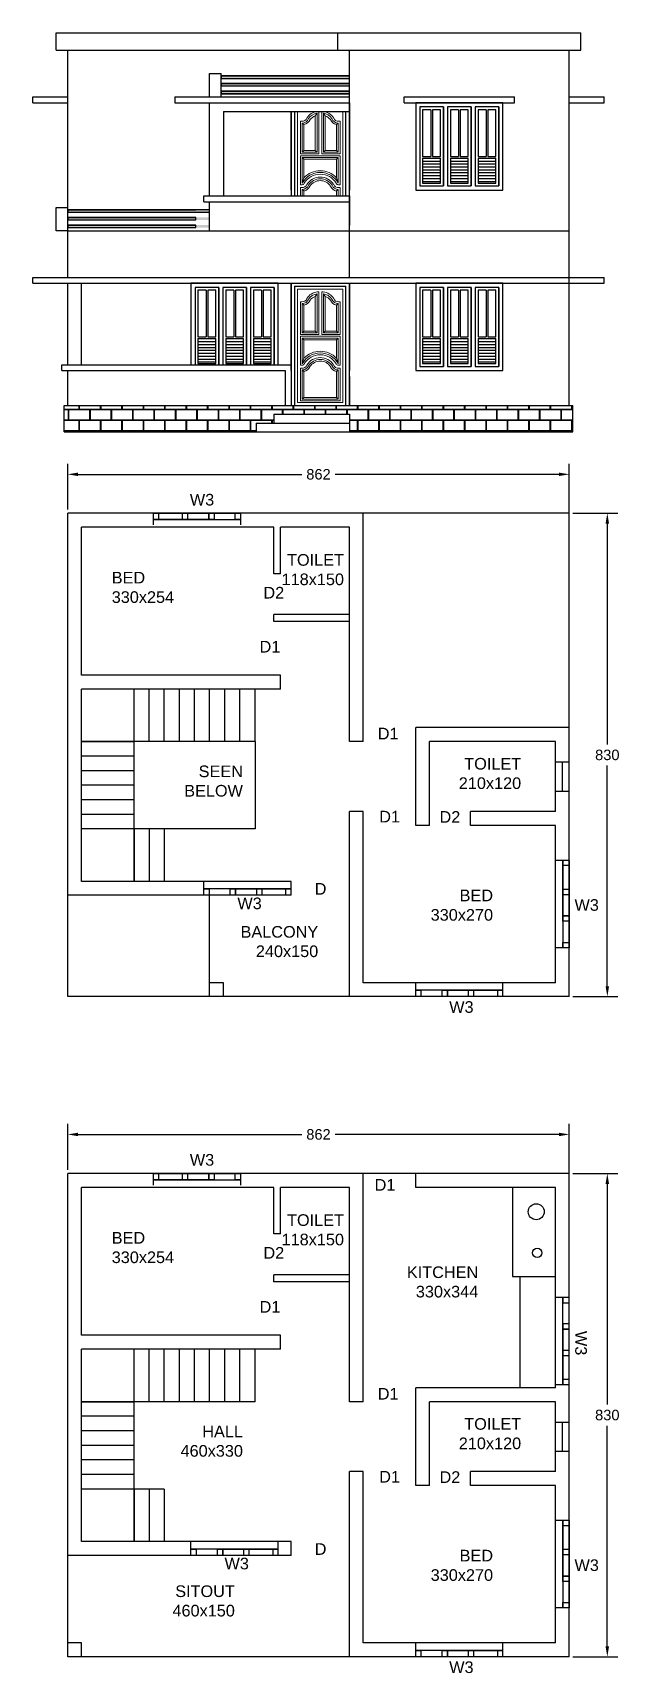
# Model space of a CAD drawing. Header units: inches. Extents: x -2903 to 3367, y -161 to 1064.
# Drawn here: x 46.05 to 56.13, y 901.14 to 929.3 of the extents above; entities that cross this region are included whole.
import ezdxf

# ---------------------------------------------------------------- set-up
doc = ezdxf.new("R2010")
doc.units = ezdxf.units.IN
doc.header["$MEASUREMENT"] = 0
doc.layers.add('--plan', color=7, linetype='Continuous')
doc.layers.add('ELEVATION', color=7, linetype='Continuous', lineweight=25)
doc.styles.get("Standard").update_dxf_attribs({"font": 'arial.ttf'})
doc.dimstyles.get("Standard").update_dxf_attribs({"dimtxt": 0.18, "dimasz": 0.18, "dimexe": 0.18, "dimexo": 0.0625, "dimgap": 0.09, "dimtad": 0, "dimtih": 1, "dimtoh": 1, "dimdec": 0, "dimlfac": 100, "dimzin": 0, "dimdsep": 46, "dimtxsty": 'Standard', "dimcen": 0.09, "dimadec": 0, "dimazin": 0, "dimtfac": 1, "dimtdec": 0, "dimtofl": 0, "dimtmove": 0, "dimatfit": 3, "dimfxl": 1, "dimtolj": 1, "dimtzin": 0, "dimarcsym": 0})

# ---------------------------------------------------------------- blocks, each defined once
blk = doc.blocks.new('*D104')
at = {"color": 0, "lineweight": -2, "transparency": 16777216}
for p, q in [((46.648, 909.781), (46.648, 910.567)), ((46.828, 910.387), (50.67, 910.387)), ((55.088, 910.387), (51.247, 910.387)), ((55.268, 909.781), (55.268, 910.567))]:
    blk.add_line(p, q, dxfattribs=at)
at = {"color": 0, "transparency": 16777216}
for points in [[(46.828, 910.417), (46.828, 910.357), (46.648, 910.387)], [(55.088, 910.417), (55.088, 910.357), (55.268, 910.387)]]:
    blk.add_solid(points, dxfattribs=at)
at = {"layer": 'Defpoints', "color": 0, "transparency": 16777216}
for p in [(55.268, 910.387), (46.648, 909.719), (55.268, 909.719)]:
    blk.add_point(p, dxfattribs=at)
at = {"color": 0, "transparency": 16777216, "insert": (50.958, 910.387), "char_height": 0.18, "attachment_point": 5}
blk.add_mtext('\\A1;862', dxfattribs=at)
blk = doc.blocks.new('*D105')
at = {"color": 0, "lineweight": -2, "transparency": 16777216}
for p, q in [((55.331, 909.719), (56.101, 909.719)), ((55.921, 909.539), (55.921, 905.75)), ((55.921, 901.599), (55.921, 905.387)), ((55.331, 901.419), (56.101, 901.419))]:
    blk.add_line(p, q, dxfattribs=at)
at = {"color": 0, "transparency": 16777216}
for points in [[(55.891, 909.539), (55.951, 909.539), (55.921, 909.719)], [(55.891, 901.599), (55.951, 901.599), (55.921, 901.419)]]:
    blk.add_solid(points, dxfattribs=at)
at = {"layer": 'Defpoints', "color": 0, "transparency": 16777216}
for p in [(55.268, 909.719), (55.268, 901.419), (55.921, 901.419)]:
    blk.add_point(p, dxfattribs=at)
at = {"color": 0, "transparency": 16777216, "insert": (55.921, 905.569), "char_height": 0.18, "attachment_point": 5}
blk.add_mtext('\\A1;830', dxfattribs=at)
blk = doc.blocks.new('*D106')
at = {"color": 0, "lineweight": -2, "transparency": 16777216}
for p, q in [((46.648, 921.116), (46.648, 921.901)), ((55.268, 921.116), (55.268, 921.901)), ((46.828, 921.721), (50.67, 921.721)), ((55.088, 921.721), (51.247, 921.721))]:
    blk.add_line(p, q, dxfattribs=at)
at = {"color": 0, "transparency": 16777216}
for points in [[(46.828, 921.751), (46.828, 921.691), (46.648, 921.721)], [(55.088, 921.751), (55.088, 921.691), (55.268, 921.721)]]:
    blk.add_solid(points, dxfattribs=at)
at = {"layer": 'Defpoints', "color": 0, "transparency": 16777216}
for p in [(55.268, 921.721), (46.648, 921.053), (55.268, 921.053)]:
    blk.add_point(p, dxfattribs=at)
at = {"color": 0, "transparency": 16777216, "insert": (50.958, 921.721), "char_height": 0.18, "attachment_point": 5}
blk.add_mtext('\\A1;862', dxfattribs=at)
blk = doc.blocks.new('*D107')
at = {"color": 0, "lineweight": -2, "transparency": 16777216}
for p, q in [((55.331, 921.053), (56.101, 921.053)), ((55.921, 920.873), (55.921, 917.085)), ((55.921, 912.933), (55.921, 916.721)), ((55.331, 912.753), (56.101, 912.753))]:
    blk.add_line(p, q, dxfattribs=at)
at = {"color": 0, "transparency": 16777216}
for points in [[(55.891, 920.873), (55.951, 920.873), (55.921, 921.053)], [(55.891, 912.933), (55.951, 912.933), (55.921, 912.753)]]:
    blk.add_solid(points, dxfattribs=at)
at = {"layer": 'Defpoints', "color": 0, "transparency": 16777216}
for p in [(55.268, 921.053), (55.268, 912.753), (55.921, 912.753)]:
    blk.add_point(p, dxfattribs=at)
at = {"color": 0, "transparency": 16777216, "insert": (55.921, 916.903), "char_height": 0.18, "attachment_point": 5}
blk.add_mtext('\\A1;830', dxfattribs=at)

msp = doc.modelspace()

# ---------------------------------------------------------------- hatches: boundary and pattern name
h = msp.add_hatch()
h.set_pattern_fill('ANSI32', color=256, scale=0.35, angle=135)
h.set_pattern_definition([(180, (-211.66969, -78.82347), (-1e-17, -0.13125), []), (180, (-211.71344, -78.77972), (-1e-17, -0.13125), [])])
h.paths.add_polyline_path([(49.288, 928.602), (49.288, 928.241), (51.485, 928.241), (51.488, 928.639), (49.285, 928.641), (49.285, 928.602)])
h = msp.add_hatch(color=256)
h.dxf.hatch_style = 1
h.paths.add_polyline_path([(51.488, 928.564), (49.288, 928.564), (49.288, 928.52), (51.488, 928.52)])
h.paths.add_polyline_path([(51.488, 928.433), (49.288, 928.433), (49.288, 928.389), (51.488, 928.389)])
h.paths.add_polyline_path([(51.488, 928.301), (49.288, 928.301), (49.288, 928.257), (51.488, 928.257)])
h = msp.add_hatch()
h.set_pattern_fill('ANSI32', color=256, scale=0.35, angle=135)
h.set_pattern_definition([(180, (-214.30969, -81.12347), (-1e-17, -0.13125), []), (180, (-214.35344, -81.07972), (-1e-17, -0.13125), [])])
h.paths.add_polyline_path([(46.648, 926.302), (46.648, 925.941), (48.845, 925.941), (48.848, 926.339), (46.645, 926.341), (46.645, 926.302)])
h = msp.add_hatch(color=256)
h.dxf.hatch_style = 1
h.paths.add_polyline_path([(49.088, 926.264), (46.648, 926.264), (46.648, 926.22), (49.088, 926.221)])
h.paths.add_polyline_path([(49.088, 926.133), (46.648, 926.133), (46.648, 926.089), (49.088, 926.089)])
h.paths.add_polyline_path([(49.088, 926.001), (46.648, 926.001), (46.648, 925.957), (49.088, 925.957)])
h = msp.add_hatch()
h.set_pattern_fill('AR-B816C', color=256, scale=0.023)
h.set_pattern_definition([(0, (-211.66632, -78.86238), (0.184, 0.184), [0.359375, -0.008625]), (0, (-211.85032, -78.85376), (0.184, 0.184), [0.359375, -0.008625]), (90, (-211.66632, -78.86238), (-0.184, 0.184), [-0.192625, 0.175375]), (90, (-211.67494, -78.86238), (-0.184, 0.184), [-0.192625, 0.175375])])
h.paths.add_polyline_path([(55.328, 922.902), (51.488, 922.902), (51.488, 922.452), (55.328, 922.452)])
h.paths.add_polyline_path([(49.888, 922.602), (50.188, 922.602), (50.188, 922.752), (51.488, 922.752), (51.488, 922.902), (46.588, 922.902), (46.588, 922.452), (49.888, 922.452)])

# ---------------------------------------------------------------- linework, layer by layer
at = {"layer": '--plan', "ltscale": 0.1}
for p, q in [((48.118, 921.053), (48.118, 920.853)), ((48.118, 921.033), (48.118, 920.943)), ((48.208, 921.053), (48.208, 920.943)), ((48.208, 921.033), (48.208, 920.943)), ((48.618, 921.053), (48.618, 920.943)), ((48.618, 921.033), (48.618, 920.943)), ((48.708, 921.053), (48.708, 920.943)), ((48.708, 921.053), (48.708, 920.943)), ((49.073, 921.053), (49.073, 920.943)), ((49.073, 921.033), (49.073, 920.943)), ((49.163, 921.053), (49.163, 920.943)), ((49.163, 921.053), (49.163, 920.943)), ((49.163, 920.943), (48.118, 920.943)), ((55.268, 915.093), (55.028, 915.093)), ((55.248, 915.093), (55.158, 915.093)), ((55.158, 914.048), (55.158, 915.093)), ((55.248, 915.003), (55.158, 915.003)), ((55.268, 915.003), (55.158, 915.003)), ((49.443, 914.603), (50.488, 914.603)), ((49.443, 914.493), (49.443, 914.603)), ((49.443, 914.493), (49.443, 914.603)), ((49.533, 914.513), (49.533, 914.603)), ((49.533, 914.493), (49.533, 914.603)), ((49.898, 914.493), (49.898, 914.603)), ((49.898, 914.493), (49.898, 914.603)), ((49.988, 914.513), (49.988, 914.603)), ((49.988, 914.493), (49.988, 914.603)), ((50.398, 914.513), (50.398, 914.603)), ((50.398, 914.493), (50.398, 914.603)), ((50.488, 914.493), (50.488, 914.693)), ((50.488, 914.513), (50.488, 914.603)), ((55.248, 914.593), (55.158, 914.593)), ((55.268, 914.593), (55.158, 914.593)), ((55.268, 914.503), (55.158, 914.503)), ((55.268, 914.503), (55.158, 914.503)), ((55.248, 914.138), (55.158, 914.138)), ((55.268, 914.138), (55.158, 914.138)), ((55.268, 914.048), (55.158, 914.048)), ((55.268, 914.048), (55.158, 914.048)), ((53.083, 912.863), (54.128, 912.863)), ((53.083, 912.753), (53.083, 912.863)), ((53.083, 912.753), (53.083, 912.863)), ((53.173, 912.773), (53.173, 912.863)), ((53.173, 912.753), (53.173, 912.863)), ((53.538, 912.753), (53.538, 912.863)), ((53.538, 912.753), (53.538, 912.863)), ((53.628, 912.773), (53.628, 912.863)), ((53.628, 912.753), (53.628, 912.863)), ((54.038, 912.773), (54.038, 912.863)), ((54.038, 912.753), (54.038, 912.863)), ((54.128, 912.753), (54.128, 912.993)), ((54.128, 912.773), (54.128, 912.863)), ((48.118, 909.719), (48.118, 909.519)), ((48.118, 909.699), (48.118, 909.609)), ((49.163, 909.609), (48.118, 909.609)), ((48.208, 909.719), (48.208, 909.609)), ((48.208, 909.699), (48.208, 909.609)), ((48.618, 909.719), (48.618, 909.609)), ((48.618, 909.699), (48.618, 909.609)), ((48.708, 909.719), (48.708, 909.609)), ((48.708, 909.719), (48.708, 909.609)), ((49.073, 909.719), (49.073, 909.609)), ((49.073, 909.699), (49.073, 909.609)), ((49.163, 909.719), (49.163, 909.609)), ((49.163, 909.719), (49.163, 909.609)), ((55.158, 907.134), (55.158, 906.089)), ((55.268, 907.134), (55.158, 907.134)), ((55.268, 907.134), (55.158, 907.134)), ((55.248, 907.044), (55.158, 907.044)), ((55.268, 907.044), (55.158, 907.044)), ((55.268, 906.679), (55.158, 906.679)), ((55.268, 906.679), (55.158, 906.679)), ((55.248, 906.589), (55.158, 906.589)), ((55.268, 906.589), (55.158, 906.589)), ((55.268, 906.089), (55.028, 906.089)), ((55.248, 906.179), (55.158, 906.179)), ((55.268, 906.179), (55.158, 906.179)), ((55.248, 906.089), (55.158, 906.089)), ((55.268, 903.759), (55.028, 903.759)), ((55.248, 903.759), (55.158, 903.759)), ((55.158, 902.714), (55.158, 903.759)), ((55.248, 903.669), (55.158, 903.669)), ((55.268, 903.669), (55.158, 903.669)), ((49.222, 903.269), (50.267, 903.269)), ((49.222, 903.159), (49.222, 903.269)), ((49.222, 903.159), (49.222, 903.269)), ((49.312, 903.179), (49.312, 903.269)), ((49.312, 903.159), (49.312, 903.269)), ((49.677, 903.159), (49.677, 903.269)), ((49.677, 903.159), (49.677, 903.269)), ((49.767, 903.179), (49.767, 903.269)), ((49.767, 903.159), (49.767, 903.269)), ((50.177, 903.179), (50.177, 903.269)), ((50.177, 903.159), (50.177, 903.269)), ((50.267, 903.159), (50.267, 903.399)), ((50.267, 903.179), (50.267, 903.269)), ((55.248, 903.259), (55.158, 903.259)), ((55.268, 903.259), (55.158, 903.259)), ((55.268, 903.169), (55.158, 903.169)), ((55.268, 903.169), (55.158, 903.169)), ((55.248, 902.804), (55.158, 902.804)), ((55.268, 902.804), (55.158, 902.804)), ((55.268, 902.714), (55.158, 902.714)), ((55.268, 902.714), (55.158, 902.714)), ((54.128, 901.419), (54.128, 901.659)), ((53.083, 901.529), (54.128, 901.529)), ((53.083, 901.419), (53.083, 901.529)), ((53.083, 901.419), (53.083, 901.529)), ((53.173, 901.439), (53.173, 901.529)), ((53.173, 901.419), (53.173, 901.529)), ((53.538, 901.419), (53.538, 901.529)), ((53.538, 901.419), (53.538, 901.529)), ((53.628, 901.439), (53.628, 901.529)), ((53.628, 901.419), (53.628, 901.529)), ((54.038, 901.439), (54.038, 901.529)), ((54.038, 901.419), (54.038, 901.529)), ((54.128, 901.439), (54.128, 901.529))]:
    msp.add_line(p, q, dxfattribs=at)
for p, q in [((46.448, 929.302), (55.468, 929.302)), ((46.448, 929.002), (46.448, 929.302)), ((51.288, 929.002), (51.288, 929.302)), ((55.468, 929.002), (55.468, 929.302)), ((46.448, 929.002), (55.468, 929.002)), ((46.648, 925.102), (46.648, 929.002)), ((51.488, 925.902), (51.488, 929.002)), ((55.268, 925.002), (55.268, 929.002)), ((49.088, 928.202), (49.088, 928.602)), ((49.088, 928.602), (49.288, 928.602)), ((49.288, 928.202), (49.288, 928.602)), ((49.288, 928.564), (51.488, 928.564)), ((46.048, 928.202), (46.648, 928.202)), ((46.048, 928.102), (46.048, 928.202)), ((46.048, 928.102), (46.648, 928.102)), ((48.488, 928.202), (48.488, 928.102)), ((48.488, 928.202), (51.488, 928.202)), ((48.488, 928.102), (51.488, 928.102)), ((49.088, 926.502), (49.088, 928.102)), ((51.488, 926.002), (51.488, 928.102)), ((51.488, 928.102), (51.488, 926.602)), ((52.428, 928.102), (52.428, 928.202)), ((52.428, 928.202), (54.328, 928.202)), ((52.428, 928.102), (54.328, 928.102)), ((54.328, 928.102), (54.328, 928.202)), ((55.268, 928.202), (55.868, 928.202)), ((55.268, 928.102), (55.868, 928.102)), ((55.868, 928.102), (55.868, 928.202)), ((49.328, 927.952), (49.328, 926.502)), ((49.328, 927.952), (51.488, 927.952)), ((50.488, 927.952), (50.488, 926.602)), ((50.488, 926.602), (50.488, 927.952)), ((52.887, 927.982), (52.887, 927.181)), ((52.917, 927.982), (52.917, 927.181)), ((53.105, 928.032), (53.105, 926.672)), ((53.105, 928.032), (53.105, 926.672)), ((53.105, 928.032), (53.105, 926.672)), ((53.175, 928.032), (53.175, 926.672)), ((53.175, 928.032), (53.175, 926.672)), ((53.363, 927.982), (53.363, 927.181)), ((53.393, 927.982), (53.393, 927.181)), ((53.582, 928.032), (53.582, 926.672)), ((53.582, 928.032), (53.582, 926.672)), ((53.652, 928.032), (53.652, 926.672)), ((53.652, 928.032), (53.652, 926.672)), ((53.84, 927.982), (53.84, 927.181)), ((53.87, 927.982), (53.87, 927.181)), ((54.058, 926.672), (54.058, 928.032)), ((54.058, 928.032), (54.058, 926.672)), ((52.748, 927.181), (52.887, 927.181)), ((52.748, 927.151), (53.055, 927.151)), ((52.748, 927.101), (53.055, 927.101)), ((52.748, 927.051), (53.055, 927.051)), ((52.748, 927.001), (53.055, 927.001)), ((52.748, 926.951), (53.055, 926.951)), ((52.917, 927.181), (53.055, 927.181)), ((53.225, 927.181), (53.363, 927.181)), ((53.225, 927.151), (53.532, 927.151)), ((53.225, 927.101), (53.532, 927.101)), ((53.225, 927.051), (53.532, 927.051)), ((53.225, 927.001), (53.532, 927.001)), ((53.225, 926.951), (53.532, 926.951)), ((53.393, 927.181), (53.532, 927.181)), ((53.702, 927.181), (53.84, 927.181)), ((53.702, 927.151), (54.008, 927.151)), ((53.702, 927.101), (54.008, 927.101)), ((53.702, 927.051), (54.008, 927.051)), ((53.702, 927.001), (54.008, 927.001)), ((53.702, 926.951), (54.008, 926.951)), ((53.87, 927.181), (54.008, 927.181)), ((52.698, 926.672), (53.105, 926.672)), ((52.698, 926.672), (53.105, 926.672)), ((52.748, 926.901), (53.055, 926.901)), ((52.748, 926.851), (53.055, 926.851)), ((52.748, 926.801), (53.055, 926.801)), ((52.748, 926.751), (53.055, 926.751)), ((53.175, 926.672), (53.582, 926.672)), ((53.175, 926.672), (53.582, 926.672)), ((53.225, 926.901), (53.532, 926.901)), ((53.225, 926.851), (53.532, 926.851)), ((53.225, 926.801), (53.532, 926.801)), ((53.225, 926.751), (53.532, 926.751)), ((53.652, 926.672), (54.058, 926.672)), ((53.652, 926.672), (54.058, 926.672)), ((53.702, 926.901), (54.008, 926.901)), ((53.702, 926.851), (54.008, 926.851)), ((53.702, 926.801), (54.008, 926.801)), ((53.702, 926.751), (54.008, 926.751)), ((48.988, 926.502), (51.488, 926.502)), ((48.988, 926.402), (48.988, 926.502)), ((48.988, 926.402), (51.488, 926.402)), ((49.088, 925.902), (49.088, 926.402)), ((50.488, 926.602), (50.488, 926.502)), ((51.488, 926.502), (51.488, 926.002)), ((46.448, 926.302), (46.648, 926.302)), ((46.448, 925.902), (46.448, 926.302)), ((46.648, 925.902), (46.648, 926.302)), ((46.648, 926.264), (48.848, 926.264)), ((46.648, 925.902), (46.448, 925.902)), ((46.648, 925.902), (55.268, 925.902)), ((51.488, 925.102), (51.488, 925.902)), ((46.048, 925.102), (55.868, 925.102)), ((46.048, 925.002), (46.048, 925.102)), ((46.048, 925.002), (55.868, 925.002)), ((46.648, 923.602), (46.648, 925.002)), ((46.888, 923.602), (46.888, 925.002)), ((50.488, 924.932), (50.488, 925.002)), ((50.488, 925.002), (50.488, 923.502)), ((50.488, 923.502), (50.488, 925.002)), ((51.488, 922.902), (51.488, 925.002)), ((51.488, 925.002), (51.488, 923.502)), ((55.268, 922.902), (55.268, 925.002)), ((55.868, 925.002), (55.868, 925.102)), ((49.026, 924.882), (49.026, 924.081)), ((49.056, 924.882), (49.056, 924.081)), ((49.244, 924.932), (49.244, 923.602)), ((49.244, 924.932), (49.244, 923.602)), ((49.244, 924.932), (49.244, 923.602)), ((49.314, 924.932), (49.314, 923.602)), ((49.314, 924.932), (49.314, 923.602)), ((49.502, 924.882), (49.502, 924.081)), ((49.532, 924.882), (49.532, 924.081)), ((49.721, 924.932), (49.721, 923.602)), ((49.721, 924.932), (49.721, 923.602)), ((49.791, 924.932), (49.791, 923.602)), ((49.791, 924.932), (49.791, 923.602)), ((49.979, 924.882), (49.979, 924.081)), ((50.009, 924.882), (50.009, 924.081)), ((50.197, 923.602), (50.197, 924.932)), ((50.197, 924.932), (50.197, 923.602)), ((52.887, 924.882), (52.887, 924.081)), ((52.917, 924.882), (52.917, 924.081)), ((53.105, 924.932), (53.105, 923.572)), ((53.105, 924.932), (53.105, 923.572)), ((53.105, 924.932), (53.105, 923.572)), ((53.175, 924.932), (53.175, 923.572)), ((53.175, 924.932), (53.175, 923.572)), ((53.363, 924.882), (53.363, 924.081)), ((53.393, 924.882), (53.393, 924.081)), ((53.582, 924.932), (53.582, 923.572)), ((53.582, 924.932), (53.582, 923.572)), ((53.652, 924.932), (53.652, 923.572)), ((53.652, 924.932), (53.652, 923.572)), ((53.84, 924.882), (53.84, 924.081)), ((53.87, 924.882), (53.87, 924.081)), ((54.058, 923.572), (54.058, 924.932)), ((54.058, 924.932), (54.058, 923.572)), ((48.887, 924.081), (49.026, 924.081)), ((48.887, 924.051), (49.194, 924.051)), ((48.887, 924.001), (49.194, 924.001)), ((48.887, 923.951), (49.194, 923.951)), ((48.887, 923.901), (49.194, 923.901)), ((48.887, 923.851), (49.194, 923.851)), ((49.056, 924.081), (49.194, 924.081)), ((49.364, 924.081), (49.502, 924.081)), ((49.364, 924.051), (49.671, 924.051)), ((49.364, 924.001), (49.671, 924.001)), ((49.364, 923.951), (49.671, 923.951)), ((49.364, 923.901), (49.671, 923.901)), ((49.364, 923.851), (49.671, 923.851)), ((49.532, 924.081), (49.671, 924.081)), ((49.841, 924.081), (49.979, 924.081)), ((49.841, 924.051), (50.147, 924.051)), ((49.841, 924.001), (50.147, 924.001)), ((49.841, 923.951), (50.147, 923.951)), ((49.841, 923.901), (50.147, 923.901)), ((49.841, 923.851), (50.147, 923.851)), ((50.009, 924.081), (50.147, 924.081)), ((52.748, 924.081), (52.887, 924.081)), ((52.748, 924.051), (53.055, 924.051)), ((52.748, 924.001), (53.055, 924.001)), ((52.748, 923.951), (53.055, 923.951)), ((52.748, 923.901), (53.055, 923.901)), ((52.748, 923.851), (53.055, 923.851)), ((52.917, 924.081), (53.055, 924.081)), ((53.225, 924.081), (53.363, 924.081)), ((53.225, 924.051), (53.532, 924.051)), ((53.225, 924.001), (53.532, 924.001)), ((53.225, 923.951), (53.532, 923.951)), ((53.225, 923.901), (53.532, 923.901)), ((53.225, 923.851), (53.532, 923.851)), ((53.393, 924.081), (53.532, 924.081)), ((53.702, 924.081), (53.84, 924.081)), ((53.702, 924.051), (54.008, 924.051)), ((53.702, 924.001), (54.008, 924.001)), ((53.702, 923.951), (54.008, 923.951)), ((53.702, 923.901), (54.008, 923.901)), ((53.702, 923.851), (54.008, 923.851)), ((53.87, 924.081), (54.008, 924.081)), ((46.548, 923.502), (46.548, 923.602)), ((46.548, 923.602), (50.488, 923.602)), ((48.887, 923.801), (49.194, 923.801)), ((48.887, 923.751), (49.194, 923.751)), ((48.887, 923.701), (49.194, 923.701)), ((48.887, 923.651), (49.194, 923.651)), ((49.364, 923.801), (49.671, 923.801)), ((49.364, 923.751), (49.671, 923.751)), ((49.364, 923.701), (49.671, 923.701)), ((49.364, 923.651), (49.671, 923.651)), ((49.841, 923.801), (50.147, 923.801)), ((49.841, 923.751), (50.147, 923.751)), ((49.841, 923.701), (50.147, 923.701)), ((49.841, 923.651), (50.147, 923.651)), ((52.698, 923.572), (53.105, 923.572)), ((52.698, 923.572), (53.105, 923.572)), ((52.748, 923.801), (53.055, 923.801)), ((52.748, 923.751), (53.055, 923.751)), ((52.748, 923.701), (53.055, 923.701)), ((52.748, 923.651), (53.055, 923.651)), ((53.175, 923.572), (53.582, 923.572)), ((53.175, 923.572), (53.582, 923.572)), ((53.225, 923.801), (53.532, 923.801)), ((53.225, 923.751), (53.532, 923.751)), ((53.225, 923.701), (53.532, 923.701)), ((53.225, 923.651), (53.532, 923.651)), ((53.652, 923.572), (54.058, 923.572)), ((53.652, 923.572), (54.058, 923.572)), ((53.702, 923.801), (54.008, 923.801)), ((53.702, 923.751), (54.008, 923.751)), ((53.702, 923.701), (54.008, 923.701)), ((53.702, 923.651), (54.008, 923.651)), ((46.548, 923.502), (50.388, 923.502)), ((46.648, 922.902), (46.648, 923.502)), ((50.488, 923.502), (50.488, 922.902)), ((51.488, 923.402), (51.488, 922.902)), ((46.588, 922.902), (55.328, 922.902)), ((46.588, 922.452), (46.588, 922.902)), ((50.188, 922.752), (50.188, 922.602)), ((50.188, 922.752), (51.488, 922.752)), ((51.488, 922.752), (51.488, 922.452)), ((55.328, 922.452), (55.328, 922.902)), ((46.588, 922.452), (55.328, 922.452)), ((49.888, 922.602), (51.488, 922.602)), ((49.888, 922.602), (49.888, 922.452)), ((46.648, 912.753), (46.648, 921.053)), ((55.268, 921.053), (46.648, 921.053)), ((46.888, 921.053), (46.648, 921.053)), ((51.728, 921.053), (47.488, 921.053)), ((48.118, 921.053), (49.618, 921.053)), ((49.618, 921.053), (49.618, 920.853)), ((51.728, 917.133), (51.728, 921.053)), ((55.268, 912.753), (55.268, 921.213)), ((46.888, 918.273), (46.888, 920.813)), ((50.188, 920.813), (46.888, 920.813)), ((50.188, 920.013), (50.188, 920.813)), ((50.188, 920.013), (50.188, 920.813)), ((50.308, 920.013), (50.308, 920.813)), ((51.488, 920.813), (50.308, 920.813)), ((51.488, 917.133), (51.488, 920.813)), ((50.308, 920.013), (50.188, 920.013)), ((50.188, 919.193), (50.188, 919.313)), ((50.188, 919.193), (50.188, 919.313)), ((51.488, 919.313), (50.188, 919.313)), ((51.488, 919.193), (50.188, 919.193)), ((49.669, 918.273), (46.888, 918.273)), ((50.308, 918.273), (48.188, 918.273)), ((50.308, 918.033), (50.308, 918.273)), ((46.888, 914.733), (46.888, 918.033)), ((50.308, 918.033), (46.888, 918.033)), ((47.788, 914.733), (47.788, 918.033)), ((47.788, 917.133), (47.788, 918.033)), ((48.048, 917.133), (48.048, 918.033)), ((48.308, 917.133), (48.308, 918.033)), ((48.568, 917.133), (48.568, 918.033)), ((48.828, 917.133), (48.828, 918.033)), ((49.088, 917.133), (49.088, 918.033)), ((49.348, 917.133), (49.348, 918.033)), ((49.608, 917.133), (49.608, 918.033)), ((49.868, 917.133), (49.868, 918.033)), ((52.628, 915.693), (52.628, 917.373)), ((55.268, 917.373), (52.628, 917.373)), ((49.868, 917.133), (46.888, 917.133)), ((46.888, 917.133), (47.788, 917.133)), ((47.788, 917.133), (46.888, 917.133)), ((49.868, 917.133), (49.868, 915.633)), ((51.728, 917.133), (51.488, 917.133)), ((52.868, 915.693), (52.868, 917.133)), ((55.028, 917.133), (52.868, 917.133)), ((55.028, 915.933), (55.028, 917.133)), ((47.788, 916.883), (46.888, 916.883)), ((55.028, 916.783), (55.268, 916.783)), ((55.148, 916.783), (55.148, 916.283)), ((47.788, 916.633), (46.888, 916.633)), ((47.788, 916.383), (46.888, 916.383)), ((55.028, 916.283), (55.268, 916.283)), ((47.788, 916.133), (46.888, 916.133)), ((51.488, 912.753), (51.488, 915.933)), ((51.728, 915.933), (51.488, 915.933)), ((51.728, 912.993), (51.728, 915.933)), ((53.568, 915.693), (53.568, 915.933)), ((55.028, 915.933), (53.568, 915.933)), ((47.788, 915.883), (46.888, 915.883)), ((52.868, 915.693), (52.628, 915.693)), ((55.028, 915.693), (53.568, 915.693)), ((55.028, 912.993), (55.028, 915.693)), ((49.868, 915.633), (46.888, 915.633)), ((47.788, 915.633), (47.788, 914.733)), ((48.048, 915.633), (48.048, 914.733)), ((48.308, 915.633), (48.308, 914.733)), ((55.158, 915.093), (55.158, 914.048)), ((55.268, 915.093), (55.268, 913.593)), ((50.488, 914.733), (46.888, 914.733)), ((48.988, 914.493), (48.988, 914.733)), ((50.488, 914.493), (50.488, 914.733)), ((55.158, 914.638), (55.158, 913.593)), ((46.648, 912.753), (46.648, 914.493)), ((50.488, 914.493), (46.648, 914.493)), ((50.488, 914.493), (48.988, 914.493)), ((49.088, 912.753), (49.088, 914.493)), ((55.158, 914.048), (55.158, 914.138)), ((55.158, 914.138), (55.268, 914.138)), ((55.158, 913.593), (55.158, 913.683)), ((55.158, 913.683), (55.268, 913.683)), ((55.268, 913.593), (55.028, 913.593)), ((49.328, 912.993), (49.088, 912.993)), ((49.328, 912.753), (49.328, 912.993)), ((55.028, 912.993), (51.728, 912.993)), ((52.628, 912.753), (52.628, 912.993)), ((55.268, 912.753), (46.648, 912.753)), ((54.128, 912.753), (52.628, 912.753)), ((55.268, 901.419), (55.268, 909.879)), ((46.648, 901.419), (46.648, 909.719)), ((55.268, 909.719), (46.648, 909.719)), ((46.888, 909.719), (46.648, 909.719)), ((46.888, 906.939), (46.888, 909.479)), ((50.188, 909.479), (46.888, 909.479)), ((51.728, 909.719), (47.488, 909.719)), ((48.118, 909.719), (49.618, 909.719)), ((49.618, 909.719), (49.618, 909.519)), ((50.188, 908.679), (50.188, 909.479)), ((50.188, 908.679), (50.188, 909.479)), ((50.308, 908.679), (50.308, 909.479)), ((51.488, 909.479), (50.308, 909.479)), ((51.488, 905.799), (51.488, 909.479)), ((51.728, 905.799), (51.728, 909.719)), ((52.628, 909.479), (52.628, 909.719)), ((55.028, 909.479), (52.628, 909.479)), ((55.028, 906.039), (55.028, 909.479)), ((50.308, 908.679), (50.188, 908.679)), ((50.188, 907.859), (50.188, 907.979)), ((50.188, 907.859), (50.188, 907.979)), ((51.488, 907.979), (50.188, 907.979)), ((51.488, 907.859), (50.188, 907.859)), ((54.418, 907.951), (54.418, 906.039)), ((55.268, 907.589), (55.028, 907.589)), ((55.268, 906.089), (55.268, 907.589)), ((49.669, 906.939), (46.888, 906.939)), ((50.308, 906.939), (48.188, 906.939)), ((50.308, 906.699), (50.308, 906.939)), ((46.888, 903.399), (46.888, 906.699)), ((50.308, 906.699), (46.888, 906.699)), ((47.788, 903.399), (47.788, 906.699)), ((47.788, 905.799), (47.788, 906.699)), ((48.048, 905.799), (48.048, 906.699)), ((48.308, 905.799), (48.308, 906.699)), ((48.568, 905.799), (48.568, 906.699)), ((48.828, 905.799), (48.828, 906.699)), ((49.088, 905.799), (49.088, 906.699)), ((49.348, 905.799), (49.348, 906.699)), ((49.608, 905.799), (49.608, 906.699)), ((49.868, 905.799), (49.868, 906.699)), ((49.868, 905.799), (46.888, 905.799)), ((46.888, 905.799), (47.788, 905.799)), ((47.788, 905.799), (46.888, 905.799)), ((51.728, 905.799), (51.488, 905.799)), ((52.628, 904.359), (52.628, 906.039)), ((55.028, 906.039), (52.628, 906.039)), ((52.868, 904.359), (52.868, 905.799)), ((55.028, 905.799), (52.868, 905.799)), ((55.028, 904.599), (55.028, 905.799)), ((47.788, 905.549), (46.888, 905.549)), ((47.788, 905.299), (46.888, 905.299)), ((55.028, 905.449), (55.268, 905.449)), ((55.148, 905.449), (55.148, 904.949)), ((47.788, 905.049), (46.888, 905.049)), ((55.028, 904.949), (55.268, 904.949)), ((47.788, 904.799), (46.888, 904.799)), ((47.788, 904.549), (46.888, 904.549)), ((51.488, 901.419), (51.488, 904.599)), ((51.728, 904.599), (51.488, 904.599)), ((51.728, 901.659), (51.728, 904.599)), ((53.568, 904.359), (53.568, 904.599)), ((55.028, 904.599), (53.568, 904.599)), ((48.308, 904.299), (46.888, 904.299)), ((47.788, 904.299), (47.788, 903.399)), ((48.048, 904.299), (48.048, 903.399)), ((48.308, 904.299), (48.308, 903.399)), ((52.868, 904.359), (52.628, 904.359)), ((55.028, 904.359), (53.568, 904.359)), ((55.028, 901.659), (55.028, 904.359)), ((55.158, 903.759), (55.158, 902.714)), ((55.268, 903.759), (55.268, 902.259)), ((50.488, 903.399), (46.888, 903.399)), ((48.767, 903.159), (48.767, 903.399)), ((50.488, 903.159), (50.488, 903.399)), ((55.158, 903.304), (55.158, 902.259)), ((46.648, 901.419), (46.648, 903.159)), ((50.488, 903.159), (46.648, 903.159)), ((50.267, 903.159), (48.767, 903.159)), ((55.158, 902.714), (55.158, 902.804)), ((55.158, 902.804), (55.268, 902.804)), ((55.268, 902.259), (55.028, 902.259)), ((55.158, 902.259), (55.158, 902.349)), ((55.158, 902.349), (55.268, 902.349)), ((46.888, 901.659), (46.648, 901.659)), ((46.888, 901.419), (46.888, 901.659)), ((55.028, 901.659), (51.728, 901.659)), ((52.628, 901.419), (52.628, 901.659)), ((55.268, 901.419), (46.648, 901.419)), ((54.128, 901.419), (52.628, 901.419))]:
    msp.add_line(p, q)
at = {"color": 0, "lineweight": 13}
for p, q in [((50.598, 927.952), (50.598, 926.502)), ((51.378, 926.502), (51.378, 927.952)), ((50.648, 927.192), (51.328, 927.192)), ((50.648, 927.192), (50.648, 926.694)), ((51.328, 927.192), (51.328, 926.694)), ((50.676, 926.694), (50.648, 926.694)), ((50.673, 926.644), (50.648, 926.644)), ((50.648, 926.644), (50.648, 926.502)), ((51.301, 926.694), (51.328, 926.694)), ((51.303, 926.644), (51.328, 926.644)), ((51.328, 926.644), (51.328, 926.502)), ((50.598, 924.902), (51.378, 924.902)), ((50.598, 924.902), (50.598, 922.952)), ((51.378, 922.952), (51.378, 924.902)), ((50.648, 924.092), (51.328, 924.092)), ((50.648, 924.092), (50.648, 923.594)), ((51.328, 924.092), (51.328, 923.594)), ((50.676, 923.594), (50.648, 923.594)), ((50.673, 923.544), (50.648, 923.544)), ((50.648, 923.544), (50.648, 922.982)), ((51.301, 923.594), (51.328, 923.594)), ((51.303, 923.544), (51.328, 923.544)), ((51.328, 923.544), (51.328, 922.982)), ((50.648, 922.982), (51.328, 922.982)), ((50.598, 922.952), (51.378, 922.952))]:
    msp.add_line(p, q, dxfattribs=at)
at = {"color": 0, "lineweight": 9}
for p, q in [((50.708, 927.728), (50.678, 927.753)), ((50.903, 927.874), (50.933, 927.921)), ((51.073, 927.874), (51.043, 927.921)), ((51.268, 927.728), (51.298, 927.753)), ((50.678, 927.252), (50.708, 927.282)), ((50.933, 927.252), (50.903, 927.282)), ((51.043, 927.252), (51.073, 927.282)), ((51.298, 927.252), (51.268, 927.282)), ((50.678, 927.162), (50.708, 927.132)), ((50.678, 927.162), (51.298, 927.162)), ((50.678, 926.72), (50.678, 927.162)), ((51.268, 927.132), (51.298, 927.162)), ((51.298, 926.72), (51.298, 927.162)), ((50.708, 926.813), (50.679, 926.728)), ((51.268, 926.813), (51.298, 926.728)), ((50.708, 926.588), (50.678, 926.614)), ((50.678, 926.614), (50.678, 926.502)), ((51.268, 926.588), (51.298, 926.614)), ((51.298, 926.614), (51.298, 926.502)), ((50.903, 924.774), (50.933, 924.821)), ((51.073, 924.774), (51.043, 924.821)), ((50.708, 924.628), (50.678, 924.653)), ((51.268, 924.628), (51.298, 924.653)), ((50.678, 924.152), (50.708, 924.182)), ((50.933, 924.152), (50.903, 924.182)), ((51.043, 924.152), (51.073, 924.182)), ((51.298, 924.152), (51.268, 924.182)), ((50.678, 924.062), (50.708, 924.032)), ((50.678, 924.062), (51.298, 924.062)), ((50.678, 923.62), (50.678, 924.062)), ((51.268, 924.032), (51.298, 924.062)), ((51.298, 923.62), (51.298, 924.062)), ((50.708, 923.713), (50.679, 923.628)), ((51.268, 923.713), (51.298, 923.628)), ((50.708, 923.488), (50.678, 923.514)), ((50.678, 923.514), (50.678, 923.012)), ((51.268, 923.488), (51.298, 923.514)), ((51.298, 923.514), (51.298, 923.012)), ((50.678, 923.012), (50.708, 923.042)), ((50.678, 923.012), (51.298, 923.012)), ((51.298, 923.012), (51.268, 923.042))]:
    msp.add_line(p, q, dxfattribs=at)
at = {"color": 0, "lineweight": 5}
for p, q in [((50.708, 927.132), (51.268, 927.132)), ((50.708, 926.813), (50.708, 927.132)), ((51.268, 926.813), (51.268, 927.132)), ((50.708, 926.587), (50.708, 926.502)), ((51.268, 926.587), (51.268, 926.502)), ((50.708, 924.032), (51.268, 924.032)), ((50.708, 923.713), (50.708, 924.032)), ((51.268, 923.713), (51.268, 924.032)), ((50.708, 923.487), (50.708, 923.042)), ((51.268, 923.487), (51.268, 923.042)), ((51.268, 923.042), (50.708, 923.042))]:
    msp.add_line(p, q, dxfattribs=at)
for points in [[(49.288, 928.564), (49.288, 928.52), (51.488, 928.52), (51.488, 928.564), (49.288, 928.564)], [(49.288, 928.433), (49.288, 928.389), (51.488, 928.389), (51.488, 928.433), (49.288, 928.433)], [(49.288, 928.301), (49.288, 928.257), (51.488, 928.257), (51.488, 928.301), (49.288, 928.301)], [(52.887, 927.982), (52.748, 927.982), (52.748, 927.181)], [(53.055, 927.181), (53.055, 927.982), (52.917, 927.982)], [(53.363, 927.982), (53.225, 927.982), (53.225, 927.181)], [(53.532, 927.181), (53.532, 927.982), (53.393, 927.982)], [(53.84, 927.982), (53.702, 927.982), (53.702, 927.181)], [(54.008, 927.181), (54.008, 927.982), (53.87, 927.982)], [(52.748, 927.151), (52.748, 926.722), (53.055, 926.722), (53.055, 927.151)], [(53.225, 927.151), (53.225, 926.722), (53.532, 926.722), (53.532, 927.151)], [(53.702, 927.151), (53.702, 926.722), (54.008, 926.722), (54.008, 927.151)], [(46.648, 926.264), (46.648, 926.22), (49.088, 926.221), (49.088, 926.264), (46.648, 926.264)], [(46.648, 926.133), (46.648, 926.089), (48.848, 926.089), (48.848, 926.133), (46.648, 926.133)], [(46.648, 926.001), (46.648, 925.957), (48.848, 925.957), (48.848, 926.001), (46.648, 926.001)], [(50.267, 923.602), (50.267, 925.002), (48.767, 925.002), (48.767, 923.602)], [(49.244, 923.602), (49.244, 924.932), (48.837, 924.932), (48.837, 923.602)], [(49.026, 924.882), (48.887, 924.882), (48.887, 924.081)], [(49.194, 924.081), (49.194, 924.882), (49.056, 924.882)], [(49.721, 923.602), (49.721, 924.932), (49.314, 924.932), (49.314, 923.602)], [(49.502, 924.882), (49.364, 924.882), (49.364, 924.081)], [(49.671, 924.081), (49.671, 924.882), (49.532, 924.882)], [(50.197, 923.602), (50.197, 924.932), (49.791, 924.932), (49.791, 923.602)], [(49.979, 924.882), (49.841, 924.882), (49.841, 924.081)], [(50.147, 924.081), (50.147, 924.882), (50.009, 924.882)], [(52.887, 924.882), (52.748, 924.882), (52.748, 924.081)], [(53.055, 924.081), (53.055, 924.882), (52.917, 924.882)], [(53.363, 924.882), (53.225, 924.882), (53.225, 924.081)], [(53.532, 924.081), (53.532, 924.882), (53.393, 924.882)], [(53.84, 924.882), (53.702, 924.882), (53.702, 924.081)], [(54.008, 924.081), (54.008, 924.882), (53.87, 924.882)], [(48.887, 924.051), (48.887, 923.622), (49.194, 923.622), (49.194, 924.051)], [(49.364, 924.051), (49.364, 923.622), (49.671, 923.622), (49.671, 924.051)], [(49.841, 924.051), (49.841, 923.622), (50.147, 923.622), (50.147, 924.051)], [(52.748, 924.051), (52.748, 923.622), (53.055, 923.622), (53.055, 924.051)], [(53.225, 924.051), (53.225, 923.622), (53.532, 923.622), (53.532, 924.051)], [(53.702, 924.051), (53.702, 923.622), (54.008, 923.622), (54.008, 924.051)], [(48.767, 923.502), (50.267, 923.502)], [(48.118, 920.943), (49.163, 920.943), (49.073, 920.943), (49.073, 921.053)], [(48.573, 920.943), (49.618, 920.943), (49.528, 920.943), (49.528, 921.053)], [(50.033, 914.603), (48.988, 914.603), (49.078, 914.603), (49.078, 914.493)], [(50.488, 914.603), (49.443, 914.603), (49.533, 914.603), (49.533, 914.493)], [(53.673, 912.863), (52.628, 912.863), (52.718, 912.863), (52.718, 912.753)], [(54.128, 912.863), (53.083, 912.863), (53.173, 912.863), (53.173, 912.753)], [(48.118, 909.609), (49.163, 909.609), (49.073, 909.609), (49.073, 909.719)], [(48.573, 909.609), (49.618, 909.609), (49.528, 909.609), (49.528, 909.719)], [(55.158, 906.544), (55.158, 907.589), (55.158, 907.499), (55.268, 907.499)], [(55.158, 906.089), (55.158, 907.134), (55.158, 907.044), (55.268, 907.044)], [(49.812, 903.269), (48.767, 903.269), (48.857, 903.269), (48.857, 903.159)], [(50.267, 903.269), (49.222, 903.269), (49.312, 903.269), (49.312, 903.159)], [(53.673, 901.529), (52.628, 901.529), (52.718, 901.529), (52.718, 901.419)], [(54.128, 901.529), (53.083, 901.529), (53.173, 901.529), (53.173, 901.419)]]:
    msp.add_lwpolyline(points)
for points in [[(52.628, 926.602), (54.128, 926.602), (54.128, 928.102), (52.628, 928.102)], [(53.105, 928.032), (52.698, 928.032), (52.698, 926.672), (53.105, 926.672)], [(53.582, 928.032), (53.175, 928.032), (53.175, 926.672), (53.582, 926.672)], [(54.058, 928.032), (53.652, 928.032), (53.652, 926.672), (54.058, 926.672)], [(52.628, 923.502), (54.128, 923.502), (54.128, 925.002), (52.628, 925.002)], [(53.105, 924.932), (52.698, 924.932), (52.698, 923.572), (53.105, 923.572)], [(53.582, 924.932), (53.175, 924.932), (53.175, 923.572), (53.582, 923.572)], [(54.058, 924.932), (53.652, 924.932), (53.652, 923.572), (54.058, 923.572)], [(55.028, 909.479), (54.292, 909.479), (54.292, 907.951), (55.028, 907.951)]]:
    msp.add_lwpolyline(points, close=True)
at = {"color": 0, "lineweight": 13}
for points in [[(50.963, 927.952), (50.938, 927.952, 0.244103), (50.758, 927.838, -0.329608), (50.673, 927.784), (50.648, 927.784), (50.648, 927.222), (50.963, 927.222)], [(51.013, 927.952), (51.038, 927.952, -0.244103), (51.219, 927.838, 0.329608), (51.303, 927.784), (51.328, 927.784), (51.328, 927.222), (51.013, 927.222)], [(50.963, 924.852), (50.938, 924.852, 0.244103), (50.758, 924.738, -0.329608), (50.673, 924.684), (50.648, 924.684), (50.648, 924.122), (50.963, 924.122)], [(51.013, 924.852), (51.038, 924.852, -0.244103), (51.219, 924.738, 0.329608), (51.303, 924.684), (51.328, 924.684), (51.328, 924.122), (51.013, 924.122)]]:
    msp.add_lwpolyline(points, format="xyb", close=True, dxfattribs=at)
at = {"color": 0, "lineweight": 9}
for points in [[(50.933, 927.921, 0.217079), (50.787, 927.829, -0.318019), (50.678, 927.753), (50.678, 927.252), (50.933, 927.252)], [(51.043, 927.921, -0.217079), (51.19, 927.829, 0.318019), (51.298, 927.753), (51.298, 927.252), (51.043, 927.252)], [(50.933, 924.821, 0.217079), (50.787, 924.729, -0.318019), (50.678, 924.653), (50.678, 924.152), (50.933, 924.152)], [(51.043, 924.821, -0.217079), (51.19, 924.729, 0.318019), (51.298, 924.653), (51.298, 924.152), (51.043, 924.152)]]:
    msp.add_lwpolyline(points, format="xyb", close=True, dxfattribs=at)
at = {"color": 0, "lineweight": 5}
for points in [[(50.903, 927.874, 0.141613), (50.813, 927.814, -0.251338), (50.708, 927.726), (50.708, 927.282), (50.903, 927.282)], [(51.073, 927.874, -0.141613), (51.163, 927.814, 0.251338), (51.268, 927.726), (51.268, 927.282), (51.073, 927.282)], [(50.903, 924.774, 0.141613), (50.813, 924.714, -0.251338), (50.708, 924.626), (50.708, 924.182), (50.903, 924.182)], [(51.073, 924.774, -0.141613), (51.163, 924.714, 0.251338), (51.268, 924.626), (51.268, 924.182), (51.073, 924.182)]]:
    msp.add_lwpolyline(points, format="xyb", close=True, dxfattribs=at)
at = {"color": 0, "lineweight": 13}
for points in [[(51.301, 926.694, -0.370122), (51.264, 926.719, 0.564074), (50.713, 926.719, -0.370122), (50.676, 926.694)], [(51.301, 923.594, -0.370122), (51.264, 923.619, 0.564074), (50.713, 923.619, -0.370122), (50.676, 923.594)]]:
    msp.add_lwpolyline(points, format="xyb", dxfattribs=at)
for centre, radius in [((54.7, 909.061), 0.137), ((54.717, 908.355), 0.0794)]:
    msp.add_circle(centre, radius)
at = {"color": 0, "lineweight": 5}
for centre, radius, start, end in [((50.988, 926.553), 0.382, 42.8927, 137.1073), ((50.679, 926.728), 0.145, 281.6915, 336.3057), ((50.988, 926.553), 0.212, 33.5704, 146.4296), ((51.298, 926.728), 0.145, 203.6943, 258.3085), ((50.988, 923.453), 0.382, 42.8927, 137.1073), ((50.679, 923.628), 0.145, 281.6915, 336.3057), ((50.988, 923.453), 0.212, 33.5704, 146.4296), ((51.298, 923.628), 0.145, 203.6943, 258.3085)]:
    msp.add_arc(centre, radius, start, end, dxfattribs=at)
at = {"color": 0, "lineweight": 13}
for centre, radius, start, end in [((50.679, 926.728), 0.0847, 266.1631, 339.1337), ((50.988, 926.553), 0.272, 32.2673, 147.7327), ((51.298, 926.728), 0.0847, 200.8663, 273.8369), ((50.679, 923.628), 0.0847, 266.1631, 339.1337), ((50.988, 923.453), 0.272, 32.2673, 147.7327), ((51.298, 923.628), 0.0847, 200.8663, 273.8369)]:
    msp.add_arc(centre, radius, start, end, dxfattribs=at)
at = {"color": 0, "lineweight": 9}
for centre, radius, start, end in [((50.988, 926.553), 0.352, 28.3312, 151.6688), ((50.679, 926.728), 0.115, 269.6653, 337.4826), ((50.988, 926.553), 0.242, 32.9013, 147.0987), ((51.298, 926.728), 0.115, 202.5174, 270.3347), ((50.988, 923.453), 0.352, 28.3312, 151.6688), ((50.679, 923.628), 0.115, 269.6653, 337.4826), ((50.988, 923.453), 0.242, 32.9013, 147.0987), ((51.298, 923.628), 0.115, 202.5174, 270.3347)]:
    msp.add_arc(centre, radius, start, end, dxfattribs=at)
at = {"layer": 'ELEVATION', "color": 0}
for p, q in [((50.488, 928.102), (51.488, 928.102)), ((50.548, 927.952), (50.548, 926.502)), ((51.428, 926.502), (51.428, 927.952)), ((50.488, 926.602), (50.488, 926.502)), ((51.488, 926.002), (51.488, 926.602)), ((50.488, 925.002), (51.488, 925.002)), ((50.548, 924.952), (50.548, 922.902)), ((50.548, 924.952), (51.428, 924.952)), ((51.428, 922.902), (51.428, 924.952)), ((50.388, 923.502), (50.388, 922.902)), ((50.488, 923.502), (50.488, 922.902)), ((51.488, 922.902), (51.488, 923.502))]:
    msp.add_line(p, q, dxfattribs=at)

# ---------------------------------------------------------------- texts
at = {"char_height": 0.2, "width": 1.42076, "attachment_point": 1}
for insert in [(48.747, 921.386), (49.564, 914.455), (55.357, 914.427), (53.204, 912.675), (48.747, 910.051), (49.343, 903.12), (55.357, 903.092), (53.204, 901.34)]:
    msp.add_mtext('W3', dxfattribs=dict(at, insert=insert))
at = {"char_height": 0.2, "attachment_point": 1}
for s, width, insert in [('\\pxqr;TOILET\\P118x150', 1.58774, (49.808, 920.352)), ('BED\\P330x254', 1.58774, (47.405, 920.047)), ('\\pxqr;D2', 1.58774, (48.781, 919.789)), ('\\pxqr;D1', 1.58774, (48.715, 918.862)), ('\\pxqr;D1', 1.58774, (50.746, 917.37)), ('\\pxqr;TOILET\\P210x120', 1.58774, (52.853, 916.852)), ('\\pxqr;SEEN BELOW', 1.58774, (48.072, 916.722)), ('\\pxqr;D1', 1.58774, (50.771, 915.944)), ('\\pxqr;D2', 1.58774, (51.807, 915.939)), ('\\pxqr;D', 1.58774, (49.507, 914.704)), ('\\pxqr;BED\\P330x270', 1.58774, (52.37, 914.591)), ('\\pxqr;BALCONY\\P240x150', 1.58774, (49.366, 913.966)), ('\\pxqr;D1', 1.58774, (50.692, 909.621)), ('\\pxqr;TOILET\\P118x150', 1.58774, (49.808, 909.017)), ('BED\\P330x254', 1.58774, (47.405, 908.712)), ('\\pxqr;D2', 1.58774, (48.781, 908.454)), ('\\pxqr;KITCHEN\\P330x344', 1.59803, (52.105, 908.122)), ('\\pxqr;D1', 1.58774, (48.715, 907.527)), ('\\pxqr;D1', 1.58774, (50.746, 906.035)), ('\\pxqr;TOILET\\P210x120', 1.58774, (52.853, 905.517)), ('\\pxqr;HALL\\P460x330', 1.58774, (48.072, 905.388)), ('\\pxqr;D1', 1.58774, (50.771, 904.61)), ('\\pxqr;D2', 1.58774, (51.807, 904.604)), ('\\pxqr;D', 1.58774, (49.507, 903.369)), ('\\pxqr;BED\\P330x270', 1.58774, (52.37, 903.256)), ('\\pxqr;SITOUT\\P460x150', 1.58774, (47.933, 902.645))]:
    msp.add_mtext_dynamic_manual_height_columns(s, width=width, gutter_width=1, heights=[0], dxfattribs=dict(at, insert=insert))
at = {"insert": (55.367, 907.014), "char_height": 0.2, "width": 1.42076, "attachment_point": 7, "rotation": 270}
msp.add_mtext('W3', dxfattribs=at)

# ---------------------------------------------------------------- dimensions: what is measured, and where the dimension line sits
for base, p1, p2, picture, middle in [((55.268, 921.721), (46.648, 921.053), (55.268, 921.053), '*D106', (50.958, 921.721)), ((55.268, 910.387), (46.648, 909.719), (55.268, 909.719), '*D104', (50.958, 910.387))]:
    dim = msp.add_linear_dim(base=base, p1=p1, p2=p2, dimstyle='Standard')
    dim.commit()
    dim.dimension.update_dxf_attribs({"geometry": picture, "text_midpoint": middle})
for base, p1, p2, picture, middle in [((55.921, 912.753), (55.268, 921.053), (55.268, 912.753), '*D107', (55.921, 916.903)), ((55.921, 901.419), (55.268, 909.719), (55.268, 901.419), '*D105', (55.921, 905.569))]:
    dim = msp.add_linear_dim(base=base, p1=p1, p2=p2, angle=90, dimstyle='Standard')
    dim.commit()
    dim.dimension.update_dxf_attribs({"geometry": picture, "text_midpoint": middle})

doc.saveas('drawing.dxf')
